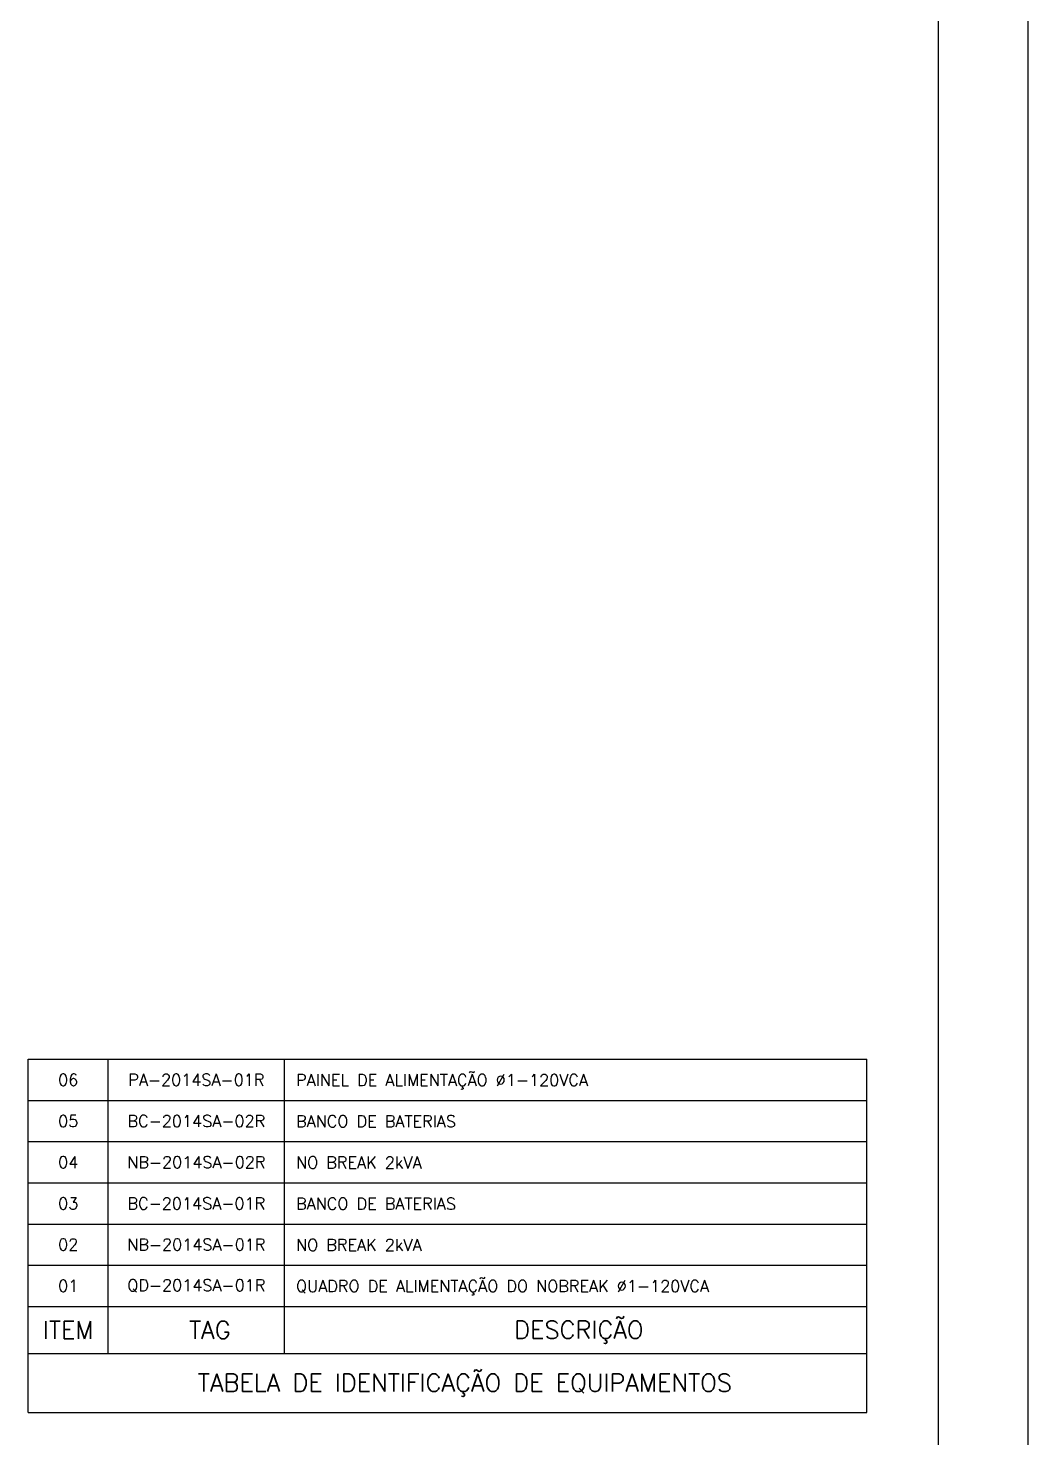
# Model space of a CAD drawing. Header units: metres. Extents: x 1223 to 5739, y -151236 to 19014.
# Drawn here: x 5627.4 to 5738.9, y -151110.1 to -150952.9 of the extents above; entities that cross this region are included whole.
import ezdxf
from ezdxf.enums import TextEntityAlignment as Align

# ---------------------------------------------------------------- set-up
doc = ezdxf.new("R2010")
doc.units = ezdxf.units.M
for name, color, linetype in [('ELL2', 2, 'Continuous'), ('ELL4', 3, 'Continuous'), ('ELR120', 4, 'Continuous'), ('FRL6', 6, 'Continuous'), ('FRL7', 7, 'Continuous'), ('FRR120', 5, 'Continuous'), ('FRR140', 5, 'Continuous'), ('FRR175', 1, 'Continuous'), ('FRR80', 3, 'Continuous')]:
    doc.layers.add(name, color=color, linetype=linetype)
doc.styles.add('R120', font='simplex.shx', dxfattribs={"height": 3})
doc.styles.add('R140', font='simplex.shx', dxfattribs={"height": 3.5})
doc.styles.add('R80', font='simplex.shx', dxfattribs={"height": 2})

# ---------------------------------------------------------------- blocks, each defined once
blk = doc.blocks.new('A1')
at = {"layer": 'FRL6', "linetype": 'Continuous'}
blk.add_line((831, 584), (831, 10), dxfattribs=at)
at = {"layer": 'FRL7', "linetype": 'Continuous'}
blk.add_line((841, 594), (841, 0), dxfattribs=at)
at = {"layer": 'FRR120', "style": 'R120'}
for tag, p in [('FASE_DO_PROJETO', (659, 46.29)), ('ÁREA_E/OU_SUBÁREA', (659, 40.79)), ('TÍTULO_DO_DESENHO', (659, 35.29)), ('SUBTÍTULO_1_DO_DESENHO', (659, 29.79)), ('SUBTÍTULO_2_DO_DESENHO', (659, 24.29))]:
    blk.add_attdef(tag, p, '', height=3, dxfattribs=at)
at = {"layer": 'FRR140', "style": 'R140', "width": 0.91}
for tag, p in [('ESCALA', (671, 14.35)), ('REVISÃO', (823.5, 14.68))]:
    blk.add_attdef(tag, text='', height=3.5, dxfattribs=at).set_placement(p, align=Align.MIDDLE)
for tag, p in [('NÚMERO_DA_CONTRATADA', (687.72, 12.6)), ('NUMERO_VALE', (752.89, 12.6))]:
    blk.add_attdef(tag, p, '', height=3.5, dxfattribs=at)
at = {"layer": 'FRR175', "style": 'R120'}
for tag, p in [('CLASSIFICAÇÃO', (811.83, 67.73)), ('PROJETO', (716.31, 53.59)), ('N_PROJ_SE', (793.5, 53.59)), ('N_CONTRATO', (796.97, 47.3))]:
    blk.add_attdef(tag, text='', height=3, dxfattribs=at).set_placement(p, align=Align.MIDDLE_CENTER)
at = {"layer": 'FRR80', "style": 'R80'}
for p in [(492.61, 76.08), (492.61, 70.38), (492.61, 64.68), (492.61, 58.98), (492.61, 53.28), (492.61, 47.58), (492.61, 41.88), (492.61, 36.18)]:
    blk.add_attdef('DESCRIÇÃO_DA_REVISÃO', p, '', height=2, dxfattribs=at)
for tag, p in [('8A_REV', (476, 77.07)), ('EMIS.', (486, 77.07)), ('PROJ.', (585, 77.07)), ('DES.', (597, 77.07)), ('VER.', (609, 77.07)), ('APR.', (621, 77.07)), ('AUT.', (633.01, 77.07)), ('7A_REV', (476, 71.37)), ('EMIS.', (486, 71.37)), ('PROJ.', (585, 71.37)), ('DES.', (597, 71.37)), ('VER.', (609, 71.37)), ('APR.', (621, 71.37)), ('AUT.', (633.01, 71.37)), ('6A_REV', (476, 65.67)), ('EMIS.', (486, 65.67)), ('PROJ.', (585, 65.67)), ('DES.', (597, 65.67)), ('VER.', (609, 65.67)), ('APR.', (621, 65.67)), ('AUT.', (633.01, 65.67)), ('5A_REV', (476, 59.97)), ('EMIS.', (486, 59.97)), ('PROJ.', (585, 59.97)), ('DES.', (597, 59.97)), ('VER.', (609, 59.97)), ('APR.', (621, 59.97)), ('AUT.', (633.01, 59.97)), ('4A_REV', (476, 54.27)), ('EMIS.', (486, 54.27)), ('PROJ.', (585, 54.27)), ('DES.', (597, 54.27)), ('VER.', (609, 54.27)), ('APR.', (621, 54.27)), ('AUT.', (633.01, 54.27)), ('3A_REV', (476, 48.57)), ('EMIS.', (486, 48.57)), ('PROJ.', (585, 48.57)), ('DES.', (597, 48.57)), ('VER.', (609, 48.57)), ('APR.', (621, 48.57)), ('AUT.', (633.01, 48.57)), ('2A_REV', (476, 42.87)), ('EMIS.', (486, 42.87)), ('PROJ.', (585, 42.87)), ('DES.', (597, 42.87)), ('VER.', (609, 42.87)), ('APR.', (621, 42.87)), ('AUT.', (633.01, 42.87)), ('1a_REV', (476, 37.17)), ('EMIS.', (486, 37.17)), ('PROJ.', (585, 37.17)), ('DES.', (597, 37.17)), ('VER.', (609, 37.17)), ('APR.', (621, 37.17)), ('AUT.', (633.01, 37.17))]:
    blk.add_attdef(tag, text='', height=2, dxfattribs=at).set_placement(p, align=Align.MIDDLE)
at = {"layer": 'FRR80', "style": 'R80', "width": 0.85}
for p in [(648, 77.07), (648, 71.37), (648, 65.67), (648, 59.97), (648, 54.27), (648, 48.57), (648, 42.87), (648, 37.17)]:
    blk.add_attdef('DATA', text='', height=2, dxfattribs=at).set_placement(p, align=Align.MIDDLE)

msp = doc.modelspace()

# ---------------------------------------------------------------- linework, layer by layer
at = {"layer": 'ELL2', "color": 8}
msp.add_line((5627.436, -151072.464), (5720.961, -151072.464), dxfattribs=at)
at = {"layer": 'ELL4'}
for p, q in [((5627.436, -151107.243), (5627.436, -151067.87)), ((5627.436, -151067.87), (5720.961, -151067.87)), ((5636.367, -151100.681), (5636.367, -151067.87)), ((5656.016, -151100.681), (5656.016, -151067.87)), ((5720.961, -151107.243), (5720.961, -151067.87)), ((5627.436, -151072.464), (5720.961, -151072.464)), ((5627.436, -151077.057), (5720.961, -151077.057)), ((5627.436, -151081.651), (5720.961, -151081.651)), ((5627.436, -151086.244), (5720.961, -151086.244)), ((5627.436, -151086.244), (5720.961, -151086.244)), ((5627.436, -151090.838), (5720.961, -151090.838)), ((5627.436, -151090.838), (5720.961, -151090.838)), ((5627.436, -151095.431), (5720.961, -151095.431)), ((5627.436, -151095.431), (5720.961, -151095.431)), ((5627.436, -151100.681), (5720.961, -151100.681)), ((5627.436, -151107.243), (5720.961, -151107.243))]:
    msp.add_line(p, q, dxfattribs=at)

# ---------------------------------------------------------------- block references
at = {"rotation": 360}
msp.add_blockref('A1', (4897.92, -151236.421), dxfattribs=at)

# ---------------------------------------------------------------- texts
at = {"layer": 'ELL4', "style": 'R80'}
for s, height, p in [('06', 1.3124, (5631.901, -151070.167)), ('PA-2014SA-01R', 1.31242, (5646.191, -151070.167)), ('05', 1.3124, (5631.901, -151074.761)), ('BC-2014SA-02R', 1.31242, (5646.191, -151074.761)), ('04', 1.3124, (5631.901, -151079.354)), ('NB-2014SA-02R', 1.31242, (5646.191, -151079.354)), ('03', 1.3124, (5631.901, -151083.948)), ('BC-2014SA-01R', 1.31242, (5646.191, -151083.948)), ('02', 1.3124, (5631.901, -151088.541)), ('NB-2014SA-01R', 1.31242, (5646.191, -151088.541)), ('01', 1.3124, (5631.901, -151093.134)), ('QD-2014SA-01R', 1.31242, (5646.191, -151093.134))]:
    msp.add_text(s, height=height, dxfattribs=at).set_placement(p, align=Align.MIDDLE)
for s, p in [('PAINEL DE ALIMENTAÇÃO Ø1-120VCA', (5657.308, -151070.85)), ('BANCO DE BATERIAS', (5657.308, -151075.444)), ('NO BREAK 2kVA', (5657.308, -151080.037)), ('BANCO DE BATERIAS', (5657.308, -151084.631)), ('NO BREAK 2kVA', (5657.308, -151089.224)), ('QUADRO DE ALIMENTAÇÃO DO NOBREAK Ø1-120VCA', (5657.308, -151093.817))]:
    msp.add_text(s, height=1.31242, dxfattribs=at).set_placement(p)
at = {"layer": 'ELR120', "color": 3, "style": 'R120'}
for s, height, p in [('DESCRIÇÃO', 1.9686, (5688.856, -151098.056)), ('ITEM', 1.9686, (5631.901, -151098.056)), ('TAG', 1.9686, (5647.693, -151098.056)), ('TABELA DE IDENTIFICAÇÃO DE EQUIPAMENTOS', 1.96863, (5676.145, -151103.962))]:
    msp.add_text(s, height=height, dxfattribs=at).set_placement(p, align=Align.MIDDLE)

doc.saveas('drawing.dxf')
